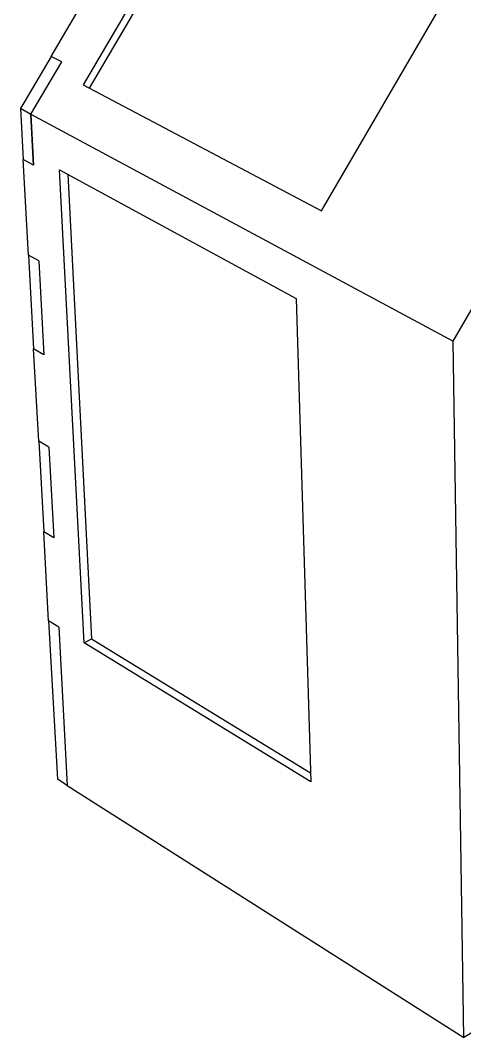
# Model space of a CAD drawing. Extents: x 0 to 154, y 0 to 214.
# Drawn here: x 52.6 to 91.3, y 78.1 to 166.6 of the extents above; entities that cross this region are included whole.
import ezdxf

# ---------------------------------------------------------------- set-up
doc = ezdxf.new("R2010")
doc.units = 0
doc.layers.get('0').update_dxf_attribs({"linetype": 'CONTINUOUS'})

msp = doc.modelspace()

# ---------------------------------------------------------------- linework, layer by layer
at = {"color": 7, "linetype": 'CONTINUOUS'}
for p, q in [((83.108, 203.559), (58.077, 161.019)), ((83.576, 203.176), (58.61, 160.737)), ((90.284, 138.702), (123.77, 196.37)), ((78.826, 150.055), (104.598, 194.203)), ((55.284, 163.493), (60.212, 171.858)), ((55.284, 163.493), (52.602, 158.94)), ((53.521, 158.447), (56.207, 163.007)), ((56.207, 163.007), (55.284, 163.493)), ((56.207, 163.007), (55.284, 163.493)), ((55.284, 163.493), (55.286, 163.492)), ((58.077, 161.019), (78.826, 150.055)), ((53.521, 158.446), (52.602, 158.94)), ((52.602, 158.94), (52.846, 154.516)), ((53.521, 158.447), (90.284, 138.702)), ((53.762, 154.017), (53.521, 158.447)), ((53.521, 158.446), (53.762, 154.017)), ((53.762, 154.017), (52.846, 154.516)), ((53.306, 146.195), (52.846, 154.516)), ((58.156, 112.455), (56.019, 153.613)), ((56.019, 153.613), (76.626, 142.419)), ((56.73, 153.227), (58.799, 112.794)), ((54.214, 145.688), (53.306, 146.195)), ((53.306, 146.195), (53.758, 138.022)), ((54.214, 145.688), (54.658, 137.506)), ((76.626, 142.419), (77.894, 100.36)), ((91.215, 78.08), (90.284, 138.702)), ((54.658, 137.506), (53.758, 138.022)), ((54.202, 129.992), (53.758, 138.022)), ((55.095, 129.469), (54.202, 129.992)), ((54.202, 129.992), (54.638, 122.102)), ((55.095, 129.469), (55.524, 121.571)), ((55.524, 121.571), (54.638, 122.102)), ((55.066, 114.348), (54.638, 122.102)), ((55.946, 113.809), (55.066, 114.348)), ((55.066, 114.348), (55.827, 100.587)), ((55.946, 113.809), (56.694, 100.036)), ((58.156, 112.455), (58.799, 112.794)), ((77.894, 100.36), (58.156, 112.455)), ((58.799, 112.794), (77.871, 101.132)), ((56.694, 100.036), (55.827, 100.587)), ((56.694, 100.036), (91.215, 78.08)), ((92.231, 78.7), (91.215, 78.08))]:
    msp.add_line(p, q, dxfattribs=at)

doc.saveas('drawing.dxf')
